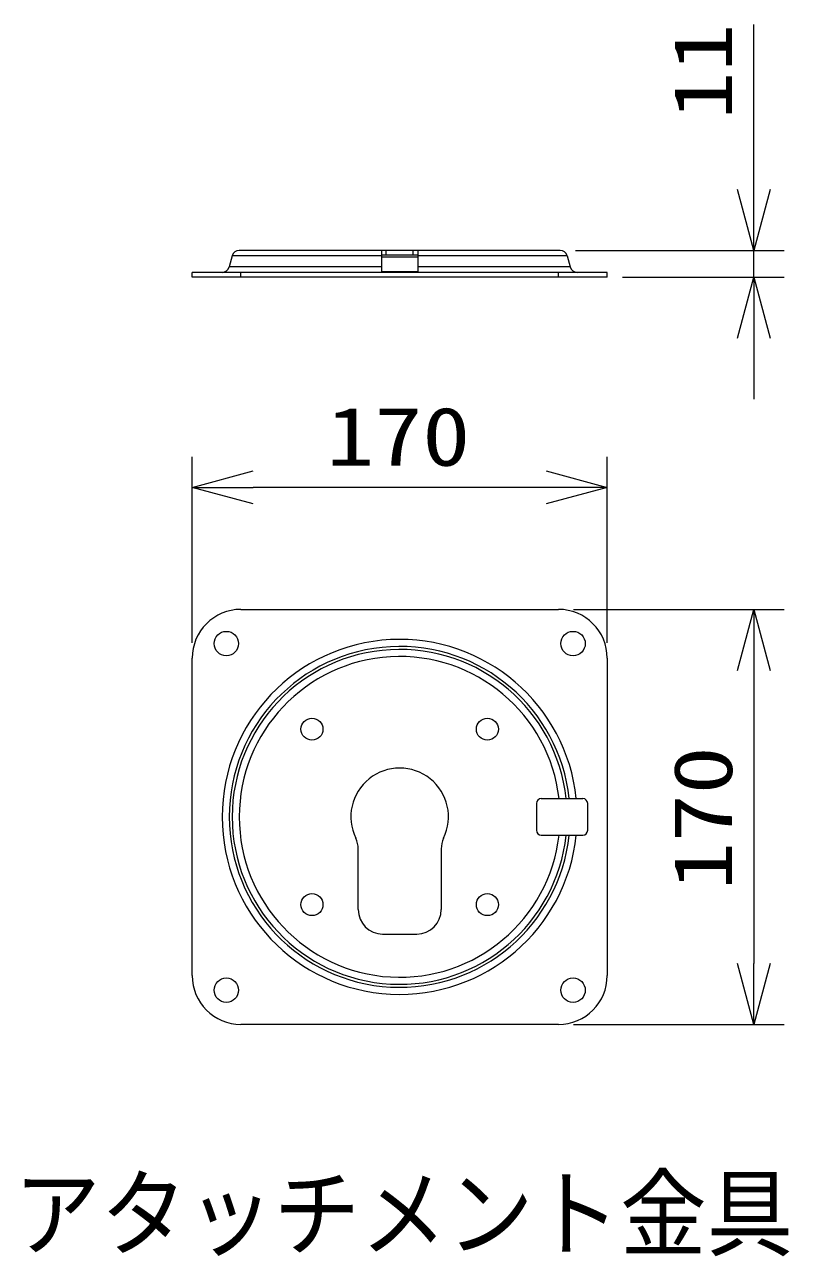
# Model space of a CAD drawing. Units: millimetres on the paper. Extents: x -62 to 64, y -118 to 119.
# Drawn here: x 18.2 to 49.5, y 13.5 to 63.9 of the extents above; entities that cross this region are included whole.
import ezdxf
from ezdxf.enums import TextEntityAlignment as Align

# ---------------------------------------------------------------- set-up
doc = ezdxf.new("R2010")
doc.units = ezdxf.units.MM
for name, color, linetype, lineweight in [('0-0_GAIKEI', 4, 'Continuous', 9), ('0-4_SUNPO', 7, 'Continuous', 9), ('0-5_0', 7, 'Continuous', 9)]:
    doc.layers.add(name, color=color, linetype=linetype, lineweight=lineweight)
doc.layers.add('0-1_MOJI1', color=7, linetype='Continuous')
doc.styles.add('ＭＳ ゴシック', font='')
doc.styles.get('ＭＳ ゴシック').set_extended_font_data('MS Gothic')

# ---------------------------------------------------------------- blocks, each defined once
blk = doc.blocks.new('_Open30')
at = {"layer": '0-5_0'}
blk.add_line((0, 0), (-1, 0), dxfattribs=at)
blk.add_lwpolyline([(-1, 0.2679), (0, 0), (-1, -0.2679)], dxfattribs=at)

msp = doc.modelspace()

# ---------------------------------------------------------------- linework, layer by layer
at = {"layer": '0-0_GAIKEI', "color": 7}
for p, q in [((40.135, 54.67), (26.996, 54.67)), ((26.706, 54.447), (26.584, 53.992)), ((40.425, 54.447), (40.547, 53.992)), ((26.296, 53.77), (25.065, 53.77)), ((25.065, 53.57), (25.065, 53.77)), ((42.065, 53.57), (25.065, 53.57)), ((27.065, 39.964), (40.065, 39.964)), ((25.065, 24.964), (25.065, 37.964)), ((42.065, 37.964), (42.065, 24.964)), ((40.065, 22.964), (27.065, 22.964))]:
    msp.add_line(p, q, dxfattribs=at)
at = {"layer": '0-0_GAIKEI'}
for p, q in [((32.815, 54.67), (32.815, 53.77)), ((33.015, 54.47), (33.015, 54.67)), ((34.115, 54.47), (34.115, 54.67)), ((34.315, 54.67), (34.315, 53.77)), ((32.815, 54.447), (26.706, 54.447)), ((34.315, 54.47), (32.815, 54.47)), ((34.315, 54.396), (32.815, 54.396)), ((40.425, 54.447), (34.315, 54.447)), ((40.835, 53.77), (26.296, 53.77)), ((32.815, 53.992), (26.584, 53.992)), ((27.065, 53.57), (27.065, 53.77)), ((34.315, 53.792), (32.815, 53.792)), ((40.547, 53.992), (34.315, 53.992)), ((40.065, 53.57), (40.065, 53.77)), ((39.165, 32.014), (39.165, 30.914)), ((39.365, 32.214), (41.065, 32.214)), ((41.265, 30.914), (41.265, 32.014)), ((39.365, 30.714), (41.065, 30.714)), ((31.865, 27.664), (31.865, 30.156)), ((35.265, 30.156), (35.265, 27.664)), ((32.865, 26.664), (34.265, 26.664))]:
    msp.add_line(p, q, dxfattribs=at)
at = {"layer": '0-0_GAIKEI', "color": 7}
msp.add_lwpolyline([(42.065, 53.57), (42.065, 53.77), (40.835, 53.77)], dxfattribs=at)
at = {"layer": '0-0_GAIKEI'}
for centre, radius in [((26.465, 38.564), 0.5), ((40.665, 38.564), 0.5), ((29.973, 35.056), 0.45), ((37.157, 35.056), 0.45), ((29.973, 27.871), 0.45), ((37.157, 27.871), 0.45), ((26.465, 24.364), 0.5), ((40.665, 24.364), 0.5)]:
    msp.add_circle(centre, radius, dxfattribs=at)
at = {"layer": '0-0_GAIKEI', "color": 7}
for centre, radius, start, end in [((26.996, 54.37), 0.3, 90, 165), ((40.135, 54.37), 0.3, 15, 90), ((26.294, 54.07), 0.3, 270.3261, 345), ((40.837, 54.07), 0.3, 195, 269.6739), ((27.065, 37.964), 2, 90, 180), ((40.065, 37.964), 2, 0, 90), ((27.065, 24.964), 2, 180, 270), ((40.065, 24.964), 2, 270, 0)]:
    msp.add_arc(centre, radius, start, end, dxfattribs=at)
at = {"layer": '0-0_GAIKEI'}
for centre, radius, start, end in [((33.565, 31.464), 7.271, 5.9203, 354.0797), ((33.565, 31.464), 6.982, 6.1669, 353.8331), ((33.565, 31.464), 6.86, 6.2771, 353.723), ((33.565, 31.464), 6.57, 6.5551, 353.4449), ((33.565, 31.464), 2, 334.1581, 205.8419), ((39.365, 32.014), 0.2, 90, 180), ((41.065, 32.014), 0.2, 0, 90), ((39.365, 30.914), 0.2, 180, 270), ((41.065, 30.914), 0.2, 270, 0), ((30.865, 30.156), 1, 0, 25.8419), ((36.265, 30.156), 1, 154.1581, 180), ((32.865, 27.664), 1, 180, 270), ((34.265, 27.664), 1, 270, 0)]:
    msp.add_arc(centre, radius, start, end, dxfattribs=at)
at = {"layer": '0-4_SUNPO'}
for p, q in [((48.065, 57.17), (48.065, 63.92)), ((40.76, 54.67), (49.315, 54.67)), ((48.065, 53.57), (48.065, 54.67)), ((42.69, 53.57), (49.315, 53.57)), ((48.065, 51.07), (48.065, 48.57)), ((25.065, 38.589), (25.065, 46.214)), ((42.065, 38.589), (42.065, 46.214)), ((39.565, 44.964), (27.565, 44.964)), ((40.69, 39.964), (49.315, 39.964)), ((48.065, 37.464), (48.065, 25.464)), ((40.69, 22.964), (49.315, 22.964))]:
    msp.add_line(p, q, dxfattribs=at)

# ---------------------------------------------------------------- block references
at = {"layer": '0-4_SUNPO', "xscale": 2.5, "yscale": 2.5}
for p, rotation in [((48.065, 54.67), 270), ((48.065, 53.57), 90), ((25.065, 44.964), 180), ((48.065, 39.964), 90), ((48.065, 22.964), 270)]:
    msp.add_blockref('_Open30', p, dxfattribs=dict(at, rotation=rotation))
msp.add_blockref('_Open30', (42.065, 44.964), dxfattribs=at)

# ---------------------------------------------------------------- texts
at = {"layer": '0-1_MOJI1', "style": 'ＭＳ ゴシック', "width": 0.9}
msp.add_text('アタッチメント金具', height=2.889, dxfattribs=at).set_placement((17.765, 12.908), align=Align.BOTTOM_LEFT)
at = {"layer": '0-4_SUNPO', "style": 'ＭＳ ゴシック', "width": 1.2}
for s, p in [('11', (47.903, 60.033)), ('170', (47.903, 28.464))]:
    msp.add_text(s, height=2.405, rotation=90, dxfattribs=at).set_placement(p, align=Align.BOTTOM_LEFT)
msp.add_text('170', height=2.405, dxfattribs=at).set_placement((30.565, 45.126), align=Align.BOTTOM_LEFT)

doc.saveas('drawing.dxf')
